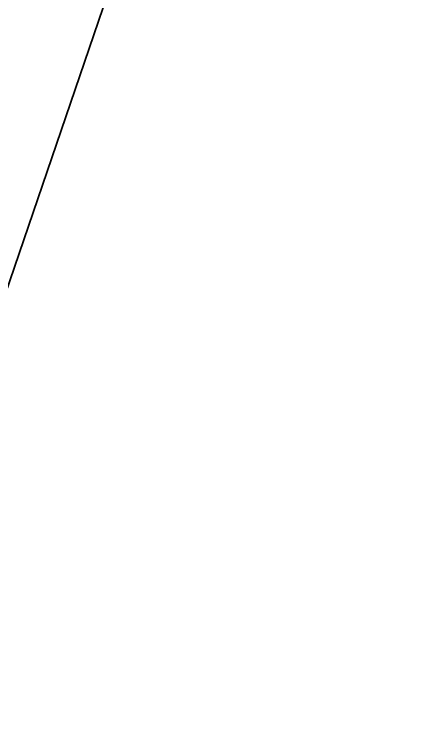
# Model space of a CAD drawing. Extents: x 0 to 336586, y 0 to 6284468.
# Drawn here: x 335279.93 to 335291.79, y 6277633.75 to 6277654.42 of the extents above; entities that cross this region are included whole.
import ezdxf

# ---------------------------------------------------------------- set-up
doc = ezdxf.new("R2010")
doc.units = 0
doc.header["$LTSCALE"] = 5
for name, color, linetype in [('GRILLA', 254, 'Continuous'), ('LINEA-EDIFICACION-URBANA', 21, 'Continuous'), ('PLANTA', 6, 'Continuous')]:
    doc.layers.add(name, color=color, linetype=linetype)
doc.styles.add('ROMANS', font='romans.shx', dxfattribs={"height": 1})
doc.dimstyles.new('GRILLA X 500', dxfattribs={"dimtxt": 0.5, "dimasz": 1.8, "dimexe": 1.25, "dimexo": 0.625, "dimtad": 0, "dimdec": 0, "dimtxsty": 'ROMANS', "dimblk": 'NONE', "dimcen": 2.5, "dimse1": 1, "dimse2": 1, "dimsd1": 1, "dimsd2": 1, "dimclrd": 256, "dimclrt": 256, "dimadec": 0, "dimazin": 0, "dimtfac": 1, "dimtdec": 0, "dimtmove": 0, "dimatfit": 3, "dimldrblk": 'NONE', "dimfxlon": 1, "dimtfill": 1, "dimlwd": -1, "dimarcsym": 2})
doc.dimstyles.new('GRILLA Y 500', dxfattribs={"dimtxt": 0.5, "dimasz": 1.8, "dimexe": 1.25, "dimexo": 0.625, "dimtad": 0, "dimdec": 0, "dimtxsty": 'ROMANS', "dimblk": 'NONE', "dimcen": 2.5, "dimse1": 1, "dimse2": 1, "dimsd1": 1, "dimsd2": 1, "dimclrd": 256, "dimclrt": 256, "dimadec": 0, "dimazin": 0, "dimtfac": 1, "dimtdec": 0, "dimtmove": 0, "dimatfit": 3, "dimldrblk": 'NONE', "dimfxlon": 1, "dimtfill": 1, "dimlwd": -1, "dimarcsym": 2})

# ---------------------------------------------------------------- blocks, each defined once
blk = doc.blocks.new('PLANTA')
at = {"layer": 'LINEA-EDIFICACION-URBANA', "ltscale": 0.2}
blk.add_lwpolyline([(335793.949, 6282396.4), (335759.462, 6282295.375), (335731.07, 6282305.067), (335735.254, 6282317.322), (335743.913, 6282314.366), (335747.683, 6282325.408), (335745.345, 6282330.168), (335752.002, 6282349.668), (335753.589, 6282350.447), (335770.937, 6282401.267), (335774.528, 6282403.03), (335793.949, 6282396.4)], dxfattribs=at)
blk = doc.blocks.new('*D434')
at = {"layer": 'Defpoints', "color": 0, "ltscale": 0.5, "transparency": 16777216}
for p in [(335292.711, 6278000), (335274.766, 6277998.487), (0, 0)]:
    blk.add_point(p, dxfattribs=at)
at = {"layer": 'GRILLA', "ltscale": 0.5, "transparency": 16777216, "insert": (335269.855, 6277998.487), "char_height": 1, "attachment_point": 5, "style": 'ROMANS', "bg_fill": 3, "box_fill_scale": 1.1, "bg_fill_color": 256, "bg_fill_true_color": 13158600, "bg_fill_transparency": 0}
blk.add_mtext('Y-6278000', dxfattribs=at)
blk = doc.blocks.new('_None')
blk = doc.blocks.new('*D439')
at = {"layer": 'Defpoints', "color": 0, "ltscale": 0.5, "transparency": 16777216}
for p in [(335301.789, 6277932.198), (335300, 6277899.168), (0, 0)]:
    blk.add_point(p, dxfattribs=at)
at = {"layer": 'GRILLA', "ltscale": 0.5, "transparency": 16777216, "insert": (335301.789, 6277936.633), "char_height": 1, "attachment_point": 5, "rotation": 90, "style": 'ROMANS', "bg_fill": 3, "box_fill_scale": 1.1, "bg_fill_color": 256, "bg_fill_true_color": 13158600, "bg_fill_transparency": 0}
blk.add_mtext('X-335300', dxfattribs=at)
blk = doc.blocks.new('*D440')
at = {"layer": 'Defpoints', "color": 0, "ltscale": 0.5, "transparency": 16777216}
for p in [(335402.35, 6277986.733), (335398.598, 6277900), (0, 0)]:
    blk.add_point(p, dxfattribs=at)
at = {"layer": 'GRILLA', "ltscale": 0.5, "transparency": 16777216, "insert": (335402.35, 6277991.144), "char_height": 1, "attachment_point": 5, "rotation": 90, "style": 'ROMANS', "bg_fill": 3, "box_fill_scale": 1.1, "bg_fill_color": 256, "bg_fill_true_color": 13158600, "bg_fill_transparency": 0}
blk.add_mtext('X-335399', dxfattribs=at)

msp = doc.modelspace()

# ---------------------------------------------------------------- block references
at = {"layer": 'PLANTA'}
msp.add_blockref('PLANTA', (-489.594, -4677.697), dxfattribs=at)

# ---------------------------------------------------------------- next in the draw order: dimensions: what is measured, and where the dimension line sits
at = {"layer": 'GRILLA', "ltscale": 0.5}
dim = msp.add_ordinate_dim(feature_location=(335292.711, 6278000), offset=(-17.945, -1.513), dtype=0, origin=(0, 0), dimstyle='GRILLA Y 500', override={"dimpost": 'Y-<>', "dimsah": 1}, dxfattribs=at)
dim.commit()
dim.dimension.update_dxf_attribs({"geometry": '*D434', "text_midpoint": (335269.855, 6277998.487)})

# ---------------------------------------------------------------- next in the draw order: dimensions: what is measured, and where the dimension line sits
dim = msp.add_ordinate_dim(feature_location=(335300, 6277899.168), offset=(1.789, 33.03), dtype=1, origin=(0, 0), dimstyle='GRILLA X 500', override={"dimpost": 'X-<>', "dimsah": 1}, dxfattribs=at)
dim.commit()
dim.dimension.update_dxf_attribs({"geometry": '*D439', "text_midpoint": (335301.789, 6277936.633)})

# ---------------------------------------------------------------- next in the draw order: dimensions: what is measured, and where the dimension line sits
dim = msp.add_ordinate_dim(feature_location=(335398.598, 6277900), offset=(3.752, 86.733), dtype=1, origin=(0, 0), dimstyle='GRILLA X 500', override={"dimpost": 'X-<>', "dimsah": 1}, dxfattribs=at)
dim.commit()
dim.dimension.update_dxf_attribs({"geometry": '*D440', "text_midpoint": (335402.35, 6277991.144)})

doc.saveas('drawing.dxf')
